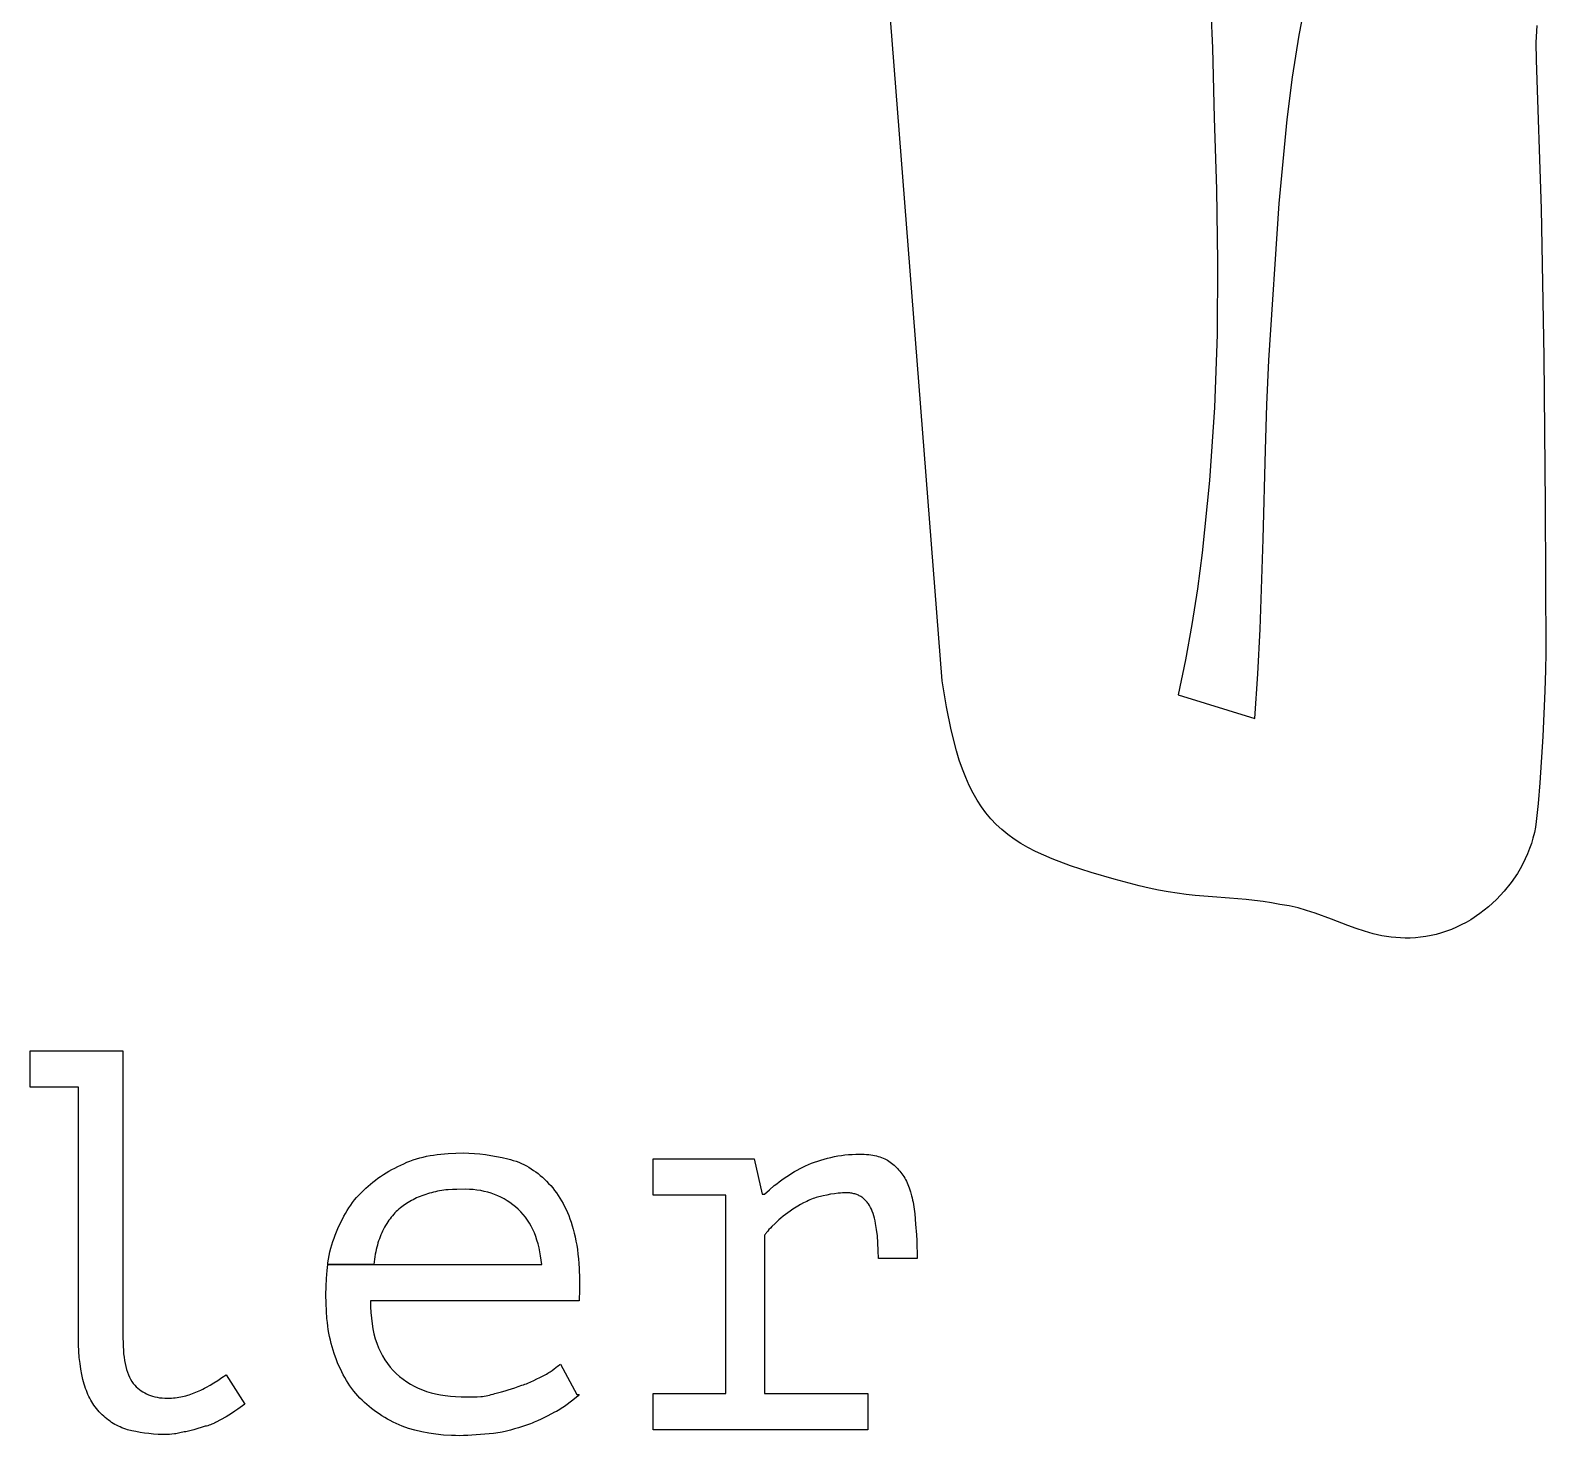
# Model space of a CAD drawing. Header units: millimetres. Extents: x 73 to 173, y -160 to -92.
# Drawn here: x 171.133 to 172.542, y -144.81 to -143.504 of the extents above; entities that cross this region are included whole.
import ezdxf

# ---------------------------------------------------------------- set-up
doc = ezdxf.new("R2010")
doc.units = ezdxf.units.MM
doc.layers.add('F.Silkscreen', color=41, linetype='CONTINUOUS', true_color=0xf2eda1)

msp = doc.modelspace()

# ---------------------------------------------------------------- linework, layer by layer
at = {"layer": 'F.Silkscreen', "linetype": 'CONTINUOUS'}
for p, q in [((171.980962, -144.108824), (171.921376, -143.347297)), ((172.312649, -143.508622), (172.320184, -143.469967)), ((172.230706, -143.486199), (172.232108, -143.520977)), ((172.533585, -143.499837), (172.53289, -143.515544)), ((172.306473, -143.547781), (172.312649, -143.508622)), ((172.53289, -143.515544), (172.5332, -143.531858)), ((172.232108, -143.520977), (172.233825, -143.585634)), ((172.5332, -143.531858), (172.537625, -143.670055)), ((172.301471, -143.587118), (172.306473, -143.547781)), ((172.233825, -143.585634), (172.236015, -143.652085)), ((172.294052, -143.665212), (172.301471, -143.587118)), ((172.236015, -143.652085), (172.236973, -143.719319)), ((172.284687, -143.810891), (172.294052, -143.665212)), ((172.537625, -143.670055), (172.540286, -143.807819)), ((172.236973, -143.719319), (172.236399, -143.787002)), ((172.236399, -143.787002), (172.233987, -143.854876)), ((172.282817, -143.85238), (172.284687, -143.810891)), ((172.540286, -143.807819), (172.541579, -143.945304)), ((172.233987, -143.854876), (172.229488, -143.922604)), ((172.28142, -143.893976), (172.282817, -143.85238)), ((172.279222, -143.977296), (172.28142, -143.893976)), ((172.229488, -143.922604), (172.222569, -143.989888)), ((172.541579, -143.945304), (172.541914, -144.082667)), ((172.276502, -144.060639), (172.279222, -143.977296)), ((172.222569, -143.989888), (172.218131, -144.023262)), ((172.218131, -144.023262), (172.212971, -144.056408)), ((172.212971, -144.056408), (172.207069, -144.089308)), ((172.274452, -144.10222), (172.276502, -144.060639)), ((172.541914, -144.082667), (172.541721, -144.099014)), ((172.207069, -144.089308), (172.200397, -144.121903)), ((171.984922, -144.132872), (171.980962, -144.108824)), ((172.271601, -144.143703), (172.274452, -144.10222)), ((172.541721, -144.099014), (172.541171, -144.118028)), ((172.200397, -144.121903), (172.271601, -144.143703)), ((172.541171, -144.118028), (172.539188, -144.160593)), ((171.989303, -144.154446), (171.984922, -144.132872)), ((171.994201, -144.173715), (171.989303, -144.154446)), ((172.539188, -144.160593), (172.536413, -144.203454)), ((171.996875, -144.182567), (171.994201, -144.173715)), ((171.999755, -144.190902), (171.996875, -144.182567)), ((172.002799, -144.198752), (171.999755, -144.190902)), ((172.00609, -144.206147), (172.002799, -144.198752)), ((172.009604, -144.213097), (172.00609, -144.206147)), ((172.536413, -144.203454), (172.534844, -144.22281)), ((172.013335, -144.219647), (172.009604, -144.213097)), ((172.017361, -144.22582), (172.013335, -144.219647)), ((172.534844, -144.22281), (172.5332, -144.239629)), ((172.021624, -144.23159), (172.017361, -144.22582)), ((172.0262, -144.237032), (172.021624, -144.23159)), ((172.03106, -144.242178), (172.0262, -144.237032)), ((172.036291, -144.246992), (172.03106, -144.242178)), ((172.041831, -144.251552), (172.036291, -144.246992)), ((172.047723, -144.255837), (172.041831, -144.251552)), ((172.531379, -144.249863), (172.53011, -144.254908)), ((172.532406, -144.244786), (172.531379, -144.249863)), ((172.5332, -144.239629), (172.532406, -144.244786)), ((172.053979, -144.259925), (172.047723, -144.255837)), ((172.060673, -144.263784), (172.053979, -144.259925)), ((172.067714, -144.267464), (172.060673, -144.263784)), ((172.526961, -144.26474), (172.525055, -144.269567)), ((172.528654, -144.259869), (172.526961, -144.26474)), ((172.53011, -144.254908), (172.528654, -144.259869)), ((172.083127, -144.274352), (172.067714, -144.267464)), ((172.100326, -144.280814), (172.083127, -144.274352)), ((172.119482, -144.286986), (172.100326, -144.280814)), ((172.520695, -144.278907), (172.518219, -144.283449)), ((172.522968, -144.274289), (172.520695, -144.278907)), ((172.525055, -144.269567), (172.522968, -144.274289)), ((172.140678, -144.293058), (172.119482, -144.286986)), ((172.164072, -144.299202), (172.140678, -144.293058)), ((172.515577, -144.287876), (172.509775, -144.296381)), ((172.518219, -144.283449), (172.515577, -144.287876)), ((172.173212, -144.301472), (172.164072, -144.299202)), ((172.182157, -144.303357), (172.173212, -144.301472)), ((172.190864, -144.304916), (172.182157, -144.303357)), ((172.199432, -144.306226), (172.190864, -144.304916)), ((172.207805, -144.307281), (172.199432, -144.306226)), ((172.216054, -144.308182), (172.207805, -144.307281)), ((172.232196, -144.309579), (172.216054, -144.308182)), ((172.503326, -144.304411), (172.496314, -144.311932)), ((172.509775, -144.296381), (172.503326, -144.304411)), ((172.248004, -144.310742), (172.232196, -144.309579)), ((172.263616, -144.312077), (172.248004, -144.310742)), ((172.271363, -144.312915), (172.263616, -144.312077)), ((172.279174, -144.31394), (172.271363, -144.312915)), ((172.286999, -144.315158), (172.279174, -144.31394)), ((172.294868, -144.316651), (172.286999, -144.315158)), ((172.303421, -144.318021), (172.294868, -144.316651)), ((172.311682, -144.319862), (172.303421, -144.318021)), ((172.319721, -144.322118), (172.311682, -144.319862)), ((172.327576, -144.324708), (172.319721, -144.322118)), ((172.48878, -144.318855), (172.480772, -144.32514)), ((172.496314, -144.311932), (172.48878, -144.318855)), ((172.342895, -144.330398), (172.327576, -144.324708)), ((172.358078, -144.336276), (172.342895, -144.330398)), ((172.365755, -144.339056), (172.358078, -144.336276)), ((172.463497, -144.335669), (172.458975, -144.337878)), ((172.467956, -144.333315), (172.463497, -144.335669)), ((172.472318, -144.330783), (172.467956, -144.333315)), ((172.480772, -144.32514), (172.472318, -144.330783)), ((172.373564, -144.34159), (172.365755, -144.339056)), ((172.381509, -144.343835), (172.373564, -144.34159)), ((172.38967, -144.345671), (172.381509, -144.343835)), ((172.398147, -144.347009), (172.38967, -144.345671)), ((172.406909, -144.347767), (172.398147, -144.347009)), ((172.411434, -144.347868), (172.406909, -144.347767)), ((172.416088, -144.347859), (172.411434, -144.347868)), ((172.420823, -144.347615), (172.416088, -144.347859)), ((172.425644, -144.347168), (172.420823, -144.347615)), ((172.430546, -144.346519), (172.425644, -144.347168)), ((172.435418, -144.345611), (172.430546, -144.346519)), ((172.440235, -144.344497), (172.435418, -144.345611)), ((172.445011, -144.343129), (172.440235, -144.344497)), ((172.449718, -144.34159), (172.445011, -144.343129)), ((172.454386, -144.339821), (172.449718, -144.34159)), ((172.458975, -144.337878), (172.454386, -144.339821)), ((171.133329, -144.486531), (171.133329, -144.452736)), ((171.133329, -144.452736), (171.135505, -144.452736)), ((171.135505, -144.452736), (171.219466, -144.452736)), ((171.219466, -144.452736), (171.219466, -144.719859)), ((171.178036, -144.486531), (171.133329, -144.486531)), ((171.178036, -144.719859), (171.178036, -144.486531)), ((171.511611, -144.549038), (171.514998, -144.548625)), ((171.514998, -144.548625), (171.518386, -144.548289)), ((171.518386, -144.548289), (171.521817, -144.548023)), ((171.521817, -144.548023), (171.528718, -144.547696)), ((171.528718, -144.547696), (171.535677, -144.547589)), ((171.535677, -144.547589), (171.540939, -144.547684)), ((171.540939, -144.547684), (171.546121, -144.54797)), ((171.546121, -144.54797), (171.551259, -144.54845)), ((171.551259, -144.54845), (171.556372, -144.549077)), ((171.893899, -144.549123), (171.897311, -144.548876)), ((171.897311, -144.548876), (171.900737, -144.548719)), ((171.900737, -144.548719), (171.904196, -144.548677)), ((171.904196, -144.548677), (171.906419, -144.548711)), ((171.906419, -144.548711), (171.908551, -144.548791)), ((171.908551, -144.548791), (171.910605, -144.548906)), ((171.910605, -144.548906), (171.912608, -144.549077)), ((171.466707, -144.564591), (171.469388, -144.563069)), ((171.469388, -144.563069), (171.472118, -144.561609)), ((171.472118, -144.561609), (171.474864, -144.560226)), ((171.474864, -144.560226), (171.477646, -144.558859)), ((171.477646, -144.558859), (171.480485, -144.557562)), ((171.480485, -144.557562), (171.483324, -144.556299)), ((171.483324, -144.556299), (171.486225, -144.555135)), ((171.486225, -144.555135), (171.489191, -144.554064)), ((171.489191, -144.554064), (171.492246, -144.553076)), ((171.492246, -144.553076), (171.495349, -144.552194)), ((171.495349, -144.552194), (171.4985, -144.551383)), ((171.4985, -144.551383), (171.501709, -144.550659)), ((171.501709, -144.550659), (171.504967, -144.550032)), ((171.504967, -144.550032), (171.508256, -144.549496)), ((171.508256, -144.549496), (171.511611, -144.549038)), ((171.556372, -144.549077), (171.561495, -144.549886)), ((171.561495, -144.549886), (171.56664, -144.5508)), ((171.56664, -144.5508), (171.571827, -144.55187)), ((171.571827, -144.55187), (171.577105, -144.553054)), ((171.577105, -144.553054), (171.579723, -144.553701)), ((171.579723, -144.553701), (171.582311, -144.554464)), ((171.582311, -144.554464), (171.584836, -144.55532)), ((171.584836, -144.55532), (171.58732, -144.556268)), ((171.58732, -144.556268), (171.58975, -144.557318)), ((171.58975, -144.557318), (171.592132, -144.558437)), ((171.592132, -144.558437), (171.594453, -144.559644)), ((171.594453, -144.559644), (171.596738, -144.56095)), ((171.596738, -144.56095), (171.598946, -144.562294)), ((171.598946, -144.562294), (171.601108, -144.563754)), ((171.712307, -144.586829), (171.712307, -144.553058)), ((171.712307, -144.553058), (171.806075, -144.553058)), ((171.806075, -144.553058), (171.813702, -144.585737)), ((171.846288, -144.563485), (171.848822, -144.562137)), ((171.848822, -144.562137), (171.851404, -144.560838)), ((171.851404, -144.560838), (171.854025, -144.559584)), ((171.854025, -144.559584), (171.856743, -144.558371)), ((171.856743, -144.558371), (171.8595, -144.557229)), ((171.8595, -144.557229), (171.862343, -144.556147)), ((171.862343, -144.556147), (171.865233, -144.555112)), ((171.865233, -144.555112), (171.868225, -144.554156)), ((171.868225, -144.554156), (171.871259, -144.553252)), ((171.871259, -144.553252), (171.87434, -144.55242)), ((171.87434, -144.55242), (171.877477, -144.551683)), ((171.877477, -144.551683), (171.880692, -144.550994)), ((171.880692, -144.550994), (171.883926, -144.550416)), ((171.883926, -144.550416), (171.887204, -144.549886)), ((171.887204, -144.549886), (171.89054, -144.549472)), ((171.89054, -144.549472), (171.893899, -144.549123)), ((171.912608, -144.549077), (171.914523, -144.549325)), ((171.914523, -144.549325), (171.916371, -144.549593)), ((171.916371, -144.549593), (171.918176, -144.549923)), ((171.918176, -144.549923), (171.919875, -144.55031)), ((171.919875, -144.55031), (171.921529, -144.550745)), ((171.921529, -144.550745), (171.923136, -144.551236)), ((171.923136, -144.551236), (171.924649, -144.551781)), ((171.924649, -144.551781), (171.926126, -144.552348)), ((171.926126, -144.552348), (171.927538, -144.553008)), ((171.927538, -144.553008), (171.928894, -144.553701)), ((171.928894, -144.553701), (171.930207, -144.554421)), ((171.930207, -144.554421), (171.93146, -144.555213)), ((171.93146, -144.555213), (171.932672, -144.556067)), ((171.932672, -144.556067), (171.933871, -144.556953)), ((171.933871, -144.556953), (171.935026, -144.557891)), ((171.935026, -144.557891), (171.936163, -144.558884)), ((171.936163, -144.558884), (171.93729, -144.559916)), ((171.93729, -144.559916), (171.938362, -144.560987)), ((171.938362, -144.560987), (171.939422, -144.562124)), ((171.939422, -144.562124), (171.940469, -144.563274)), ((171.447224, -144.578483), (171.44945, -144.576565)), ((171.44945, -144.576565), (171.45174, -144.574705)), ((171.45174, -144.574705), (171.4541, -144.572891)), ((171.4541, -144.572891), (171.456517, -144.571127)), ((171.456517, -144.571127), (171.458982, -144.569431)), ((171.458982, -144.569431), (171.461511, -144.567756)), ((171.461511, -144.567756), (171.464105, -144.566139)), ((171.464105, -144.566139), (171.466707, -144.564591)), ((171.601108, -144.563754), (171.603246, -144.565261)), ((171.603246, -144.565261), (171.605303, -144.566836)), ((171.605303, -144.566836), (171.607322, -144.568469)), ((171.607322, -144.568469), (171.609291, -144.570174)), ((171.609291, -144.570174), (171.611198, -144.571943)), ((171.611198, -144.571943), (171.613073, -144.573747)), ((171.613073, -144.573747), (171.615089, -144.575824)), ((171.615089, -144.575824), (171.617022, -144.57796)), ((171.824914, -144.577966), (171.827189, -144.576157)), ((171.827189, -144.576157), (171.829494, -144.574411)), ((171.829494, -144.574411), (171.83182, -144.572675)), ((171.83182, -144.572675), (171.834124, -144.571019)), ((171.834124, -144.571019), (171.836514, -144.569431)), ((171.836514, -144.569431), (171.838899, -144.567858)), ((171.838899, -144.567858), (171.841326, -144.56634)), ((171.841326, -144.56634), (171.843779, -144.564886)), ((171.843779, -144.564886), (171.846288, -144.563485)), ((171.940469, -144.563274), (171.941485, -144.564455)), ((171.941485, -144.564455), (171.942437, -144.565698)), ((171.942437, -144.565698), (171.943405, -144.56694)), ((171.943405, -144.56694), (171.944345, -144.568253)), ((171.944345, -144.568253), (171.945247, -144.569582)), ((171.945247, -144.569582), (171.946127, -144.570942)), ((171.946127, -144.570942), (171.94699, -144.572328)), ((171.94699, -144.572328), (171.947797, -144.573747)), ((171.947797, -144.573747), (171.949024, -144.576763)), ((171.949024, -144.576763), (171.95022, -144.580053)), ((171.432918, -144.593619), (171.434745, -144.591237)), ((171.434745, -144.591237), (171.436676, -144.588936)), ((171.436676, -144.588936), (171.438685, -144.586715)), ((171.438685, -144.586715), (171.440781, -144.584568)), ((171.440781, -144.584568), (171.442978, -144.582479)), ((171.442978, -144.582479), (171.445062, -144.580453)), ((171.445062, -144.580453), (171.447224, -144.578483)), ((171.489105, -144.591029), (171.487528, -144.591893)), ((171.490705, -144.590207), (171.489105, -144.591029)), ((171.492328, -144.589427), (171.490705, -144.590207)), ((171.493985, -144.588681), (171.492328, -144.589427)), ((171.495651, -144.587975), (171.493985, -144.588681)), ((171.497361, -144.587304), (171.495651, -144.587975)), ((171.499078, -144.586671), (171.497361, -144.587304)), ((171.500831, -144.586104), (171.499078, -144.586671)), ((171.502607, -144.585585), (171.500831, -144.586104)), ((171.504409, -144.585099), (171.502607, -144.585585)), ((171.506218, -144.584638), (171.504409, -144.585099)), ((171.508077, -144.584089), (171.506218, -144.584638)), ((171.509965, -144.583577), (171.508077, -144.584089)), ((171.511849, -144.58314), (171.509965, -144.583577)), ((171.513772, -144.582764), (171.511849, -144.58314)), ((171.515701, -144.582451), (171.513772, -144.582764)), ((171.517666, -144.582191), (171.515701, -144.582451)), ((171.519637, -144.581965), (171.517666, -144.582191)), ((171.521628, -144.581799), (171.519637, -144.581965)), ((171.525649, -144.581565), (171.521628, -144.581799)), ((171.529676, -144.581434), (171.525649, -144.581565)), ((171.537831, -144.581377), (171.529676, -144.581434)), ((171.54148, -144.581468), (171.537831, -144.581377)), ((171.545048, -144.58169), (171.54148, -144.581468)), ((171.548534, -144.582059), (171.545048, -144.58169)), ((171.551954, -144.582598), (171.548534, -144.582059)), ((171.555277, -144.583263), (171.551954, -144.582598)), ((171.558559, -144.58409), (171.555277, -144.583263)), ((171.561723, -144.585041), (171.558559, -144.58409)), ((171.564831, -144.586148), (171.561723, -144.585041)), ((171.567863, -144.587398), (171.564831, -144.586148)), ((171.570811, -144.588786), (171.567863, -144.587398)), ((171.573685, -144.590316), (171.570811, -144.588786)), ((171.576475, -144.591954), (171.573685, -144.590316)), ((171.617022, -144.57796), (171.618877, -144.580134)), ((171.618877, -144.580134), (171.620664, -144.582369)), ((171.620664, -144.582369), (171.622368, -144.58469)), ((171.622368, -144.58469), (171.624013, -144.587043)), ((171.624013, -144.587043), (171.625605, -144.589496)), ((171.625605, -144.589496), (171.627112, -144.592021)), ((171.7799, -144.586829), (171.712307, -144.586829)), ((171.7799, -144.771105), (171.7799, -144.586829)), ((171.813702, -144.585737), (171.815878, -144.585737)), ((171.815878, -144.585737), (171.820393, -144.581763)), ((171.820393, -144.581763), (171.824914, -144.577966)), ((171.857984, -144.591181), (171.856529, -144.591854)), ((171.859491, -144.590546), (171.857984, -144.591181)), ((171.860962, -144.58998), (171.859491, -144.590546)), ((171.862401, -144.589457), (171.860962, -144.58998)), ((171.863878, -144.589014), (171.862401, -144.589457)), ((171.870446, -144.587421), (171.863878, -144.589014)), ((171.873785, -144.586668), (171.870446, -144.587421)), ((171.877213, -144.586012), (171.873785, -144.586668)), ((171.880739, -144.585469), (171.877213, -144.586012)), ((171.884389, -144.585037), (171.880739, -144.585469)), ((171.886304, -144.584853), (171.884389, -144.585037)), ((171.888206, -144.584753), (171.886304, -144.584853)), ((171.890182, -144.58469), (171.888206, -144.584753)), ((171.892212, -144.584638), (171.890182, -144.58469)), ((171.893223, -144.584673), (171.892212, -144.584638)), ((171.894207, -144.584714), (171.893223, -144.584673)), ((171.895191, -144.584784), (171.894207, -144.584714)), ((171.896144, -144.584902), (171.895191, -144.584784)), ((171.897087, -144.585041), (171.896144, -144.584902)), ((171.897994, -144.58524), (171.897087, -144.585041)), ((171.898894, -144.585438), (171.897994, -144.58524)), ((171.899766, -144.58566), (171.898894, -144.585438)), ((171.900638, -144.585929), (171.899766, -144.58566)), ((171.901485, -144.58622), (171.900638, -144.585929)), ((171.90229, -144.586551), (171.901485, -144.58622)), ((171.903097, -144.586903), (171.90229, -144.586551)), ((171.903879, -144.587289), (171.903097, -144.586903)), ((171.904644, -144.587692), (171.903879, -144.587289)), ((171.905385, -144.588131), (171.904644, -144.587692)), ((171.90611, -144.588606), (171.905385, -144.588131)), ((171.906806, -144.589094), (171.90611, -144.588606)), ((171.907503, -144.589638), (171.906806, -144.589094)), ((171.90817, -144.590188), (171.907503, -144.589638)), ((171.908817, -144.590769), (171.90817, -144.590188)), ((171.909449, -144.591385), (171.908817, -144.590769)), ((171.95022, -144.580053), (171.951391, -144.583602)), ((171.951391, -144.583602), (171.95245, -144.587373)), ((171.95245, -144.587373), (171.952941, -144.589353)), ((171.952941, -144.589353), (171.953428, -144.591376)), ((171.424813, -144.606484), (171.426305, -144.603789)), ((171.426305, -144.603789), (171.427867, -144.601138)), ((171.427867, -144.601138), (171.429471, -144.598578)), ((171.429471, -144.598578), (171.431145, -144.596064)), ((171.431145, -144.596064), (171.432918, -144.593619)), ((171.471102, -144.60461), (171.469963, -144.605919)), ((171.472265, -144.603358), (171.471102, -144.60461)), ((171.473475, -144.602151), (171.472265, -144.603358)), ((171.474709, -144.600975), (171.473475, -144.602151)), ((171.475964, -144.599847), (171.474709, -144.600975)), ((171.477299, -144.598744), (171.475964, -144.599847)), ((171.47864, -144.597687), (171.477299, -144.598744)), ((171.480061, -144.596647), (171.47864, -144.597687)), ((171.48298, -144.594655), (171.480061, -144.596647)), ((171.484452, -144.593709), (171.48298, -144.594655)), ((171.485998, -144.592776), (171.484452, -144.593709)), ((171.487528, -144.591893), (171.485998, -144.592776)), ((171.579212, -144.59376), (171.576475, -144.591954)), ((171.581855, -144.595679), (171.579212, -144.59376)), ((171.584408, -144.597742), (171.581855, -144.595679)), ((171.586897, -144.599914), (171.584408, -144.597742)), ((171.58929, -144.602231), (171.586897, -144.599914)), ((171.591499, -144.604671), (171.58929, -144.602231)), ((171.593594, -144.607228), (171.591499, -144.604671)), ((171.627112, -144.592021), (171.628569, -144.594614)), ((171.628569, -144.594614), (171.629951, -144.59728)), ((171.629951, -144.59728), (171.631284, -144.600035)), ((171.631284, -144.600035), (171.632558, -144.602877)), ((171.632558, -144.602877), (171.63377, -144.605819)), ((171.835145, -144.604824), (171.833071, -144.606468)), ((171.837344, -144.603172), (171.835145, -144.604824)), ((171.839657, -144.601562), (171.837344, -144.603172)), ((171.842049, -144.599914), (171.839657, -144.601562)), ((171.846689, -144.597135), (171.842049, -144.599914)), ((171.849324, -144.595603), (171.846689, -144.597135)), ((171.85213, -144.594075), (171.849324, -144.595603)), ((171.855038, -144.592584), (171.85213, -144.594075)), ((171.856529, -144.591854), (171.855038, -144.592584)), ((171.910062, -144.592021), (171.909449, -144.591385)), ((171.910662, -144.592709), (171.910062, -144.592021)), ((171.911216, -144.593396), (171.910662, -144.592709)), ((171.911784, -144.594105), (171.911216, -144.593396)), ((171.9123, -144.594866), (171.911784, -144.594105)), ((171.913316, -144.596441), (171.9123, -144.594866)), ((171.914246, -144.598138), (171.913316, -144.596441)), ((171.9151, -144.599914), (171.914246, -144.598138)), ((171.915901, -144.601815), (171.9151, -144.599914)), ((171.916652, -144.603859), (171.915901, -144.601815)), ((171.917338, -144.606018), (171.916652, -144.603859)), ((171.953428, -144.591376), (171.953858, -144.593427)), ((171.953858, -144.593427), (171.954252, -144.595524)), ((171.954252, -144.595524), (171.954617, -144.597662)), ((171.954617, -144.597662), (171.954962, -144.599836)), ((171.954962, -144.599836), (171.955219, -144.602051)), ((171.955219, -144.602051), (171.955451, -144.604281)), ((171.955451, -144.604281), (171.956254, -144.613663)), ((171.416829, -144.623899), (171.419327, -144.617882)), ((171.419327, -144.617882), (171.421959, -144.612057)), ((171.421959, -144.612057), (171.423366, -144.609255)), ((171.423366, -144.609255), (171.424813, -144.606484)), ((171.461511, -144.61846), (171.460719, -144.620132)), ((171.462525, -144.616646), (171.461511, -144.61846)), ((171.463562, -144.61492), (171.462525, -144.616646)), ((171.464601, -144.613261), (171.463562, -144.61492)), ((171.465646, -144.611688), (171.464601, -144.613261)), ((171.466693, -144.610145), (171.465646, -144.611688)), ((171.467768, -144.608678), (171.466693, -144.610145)), ((171.468866, -144.607265), (171.467768, -144.608678)), ((171.469963, -144.605919), (171.468866, -144.607265)), ((171.595525, -144.609908), (171.593594, -144.607228)), ((171.597322, -144.612742), (171.595525, -144.609908)), ((171.598982, -144.615655), (171.597322, -144.612742)), ((171.60051, -144.618704), (171.598982, -144.615655)), ((171.601905, -144.621875), (171.60051, -144.618704)), ((171.63377, -144.605819), (171.634906, -144.608843)), ((171.634906, -144.608843), (171.63601, -144.611962)), ((171.63601, -144.611962), (171.637073, -144.615178)), ((171.637073, -144.615178), (171.638046, -144.61854)), ((171.638046, -144.61854), (171.638953, -144.622041)), ((171.819958, -144.618856), (171.818785, -144.620168)), ((171.821247, -144.617505), (171.819958, -144.618856)), ((171.822626, -144.616086), (171.821247, -144.617505)), ((171.825698, -144.613011), (171.822626, -144.616086)), ((171.82741, -144.61137), (171.825698, -144.613011)), ((171.829165, -144.609739), (171.82741, -144.61137)), ((171.831059, -144.608094), (171.829165, -144.609739)), ((171.833071, -144.606468), (171.831059, -144.608094)), ((171.917971, -144.60831), (171.917338, -144.606018)), ((171.918551, -144.61071), (171.917971, -144.60831)), ((171.919095, -144.613261), (171.918551, -144.61071)), ((171.920018, -144.618716), (171.919095, -144.613261)), ((171.920706, -144.624706), (171.920018, -144.618716)), ((171.956254, -144.613663), (171.956927, -144.623768)), ((171.412703, -144.636118), (171.413592, -144.63294)), ((171.413592, -144.63294), (171.41455, -144.629814)), ((171.41455, -144.629814), (171.415641, -144.626822)), ((171.415641, -144.626822), (171.416829, -144.623899)), ((171.455922, -144.633177), (171.455379, -144.635243)), ((171.45651, -144.631151), (171.455922, -144.633177)), ((171.457125, -144.62921), (171.45651, -144.631151)), ((171.45779, -144.627279), (171.457125, -144.62921)), ((171.45847, -144.625412), (171.45779, -144.627279)), ((171.459195, -144.623597), (171.45847, -144.625412)), ((171.459931, -144.621819), (171.459195, -144.623597)), ((171.460719, -144.620132), (171.459931, -144.621819)), ((171.603157, -144.625123), (171.601905, -144.621875)), ((171.6043, -144.62853), (171.603157, -144.625123)), ((171.60532, -144.632042), (171.6043, -144.62853)), ((171.606223, -144.635658), (171.60532, -144.632042)), ((171.638953, -144.622041), (171.639788, -144.625668)), ((171.639788, -144.625668), (171.640533, -144.629457)), ((171.640533, -144.629457), (171.641214, -144.633398)), ((171.641214, -144.633398), (171.641826, -144.637446)), ((171.816333, -144.623282), (171.815878, -144.623899)), ((171.815878, -144.623899), (171.815878, -144.771105)), ((171.816766, -144.622677), (171.816333, -144.623282)), ((171.817244, -144.622061), (171.816766, -144.622677)), ((171.817754, -144.621445), (171.817244, -144.622061)), ((171.818785, -144.620168), (171.817754, -144.621445)), ((171.921236, -144.631192), (171.920706, -144.624706)), ((171.921554, -144.638187), (171.921236, -144.631192)), ((171.956927, -144.623768), (171.957224, -144.629062)), ((171.957224, -144.629062), (171.957443, -144.634487)), ((171.409996, -144.649658), (171.410541, -144.646172)), ((171.410541, -144.646172), (171.411173, -144.642758)), ((171.411173, -144.642758), (171.41189, -144.639394)), ((171.41189, -144.639394), (171.412703, -144.636118)), ((171.453301, -144.646368), (171.453038, -144.648739)), ((171.45363, -144.644043), (171.453301, -144.646368)), ((171.454006, -144.641758), (171.45363, -144.644043)), ((171.454418, -144.639551), (171.454006, -144.641758)), ((171.454886, -144.63737), (171.454418, -144.639551)), ((171.455379, -144.635243), (171.454886, -144.63737)), ((171.607015, -144.639358), (171.606223, -144.635658)), ((171.607688, -144.643191), (171.607015, -144.639358)), ((171.608261, -144.647136), (171.607688, -144.643191)), ((171.608726, -144.651165), (171.608261, -144.647136)), ((171.641826, -144.637446), (171.642342, -144.641657)), ((171.642342, -144.641657), (171.642791, -144.645985)), ((171.642791, -144.645985), (171.643168, -144.650448)), ((171.921653, -144.64572), (171.921554, -144.638187)), ((171.957629, -144.64572), (171.921653, -144.64572)), ((171.957443, -144.634487), (171.957577, -144.640034)), ((171.957577, -144.640034), (171.957629, -144.64572)), ((171.408532, -144.664238), (171.409126, -144.656857)), ((171.409126, -144.656857), (171.409804, -144.651165)), ((171.409804, -144.651165), (171.409996, -144.649658)), ((171.409804, -144.651165), (171.452792, -144.651165)), ((171.452792, -144.651165), (171.409804, -144.651165)), ((171.453038, -144.648739), (171.452792, -144.651165)), ((171.452792, -144.651165), (171.608726, -144.651165)), ((171.643168, -144.650448), (171.643454, -144.655024)), ((171.643454, -144.655024), (171.643833, -144.664559)), ((171.408107, -144.679517), (171.408196, -144.671819)), ((171.408196, -144.671819), (171.408532, -144.664238)), ((171.643855, -144.67454), (171.643608, -144.684968)), ((171.643833, -144.664559), (171.643855, -144.67454)), ((171.408196, -144.68713), (171.408107, -144.679517)), ((171.40851, -144.69448), (171.408196, -144.68713)), ((171.643608, -144.684968), (171.44952, -144.684968)), ((171.44952, -144.684968), (171.449616, -144.690582)), ((171.409067, -144.701565), (171.40851, -144.69448)), ((171.409428, -144.70501), (171.409067, -144.701565)), ((171.449616, -144.690582), (171.449873, -144.696017)), ((171.449873, -144.696017), (171.450337, -144.701232)), ((171.450337, -144.701232), (171.450974, -144.706266)), ((171.40987, -144.708421), (171.409428, -144.70501)), ((171.410345, -144.711765), (171.40987, -144.708421)), ((171.410913, -144.715045), (171.410345, -144.711765)), ((171.411534, -144.718312), (171.410913, -144.715045)), ((171.450974, -144.706266), (171.451806, -144.711094)), ((171.451806, -144.711094), (171.452792, -144.715763)), ((171.452792, -144.715763), (171.453998, -144.720229)), ((171.178139, -144.725931), (171.178036, -144.719859)), ((171.178438, -144.73186), (171.178139, -144.725931)), ((171.178893, -144.737627), (171.178438, -144.73186)), ((171.219466, -144.719859), (171.219514, -144.723662)), ((171.219514, -144.723662), (171.21963, -144.727322)), ((171.21963, -144.727322), (171.219827, -144.730822)), ((171.219827, -144.730822), (171.220092, -144.734191)), ((171.412231, -144.721526), (171.411534, -144.718312)), ((171.412982, -144.724709), (171.412231, -144.721526)), ((171.413822, -144.727831), (171.412982, -144.724709)), ((171.414744, -144.730963), (171.413822, -144.727831)), ((171.415741, -144.734035), (171.414744, -144.730963)), ((171.453998, -144.720229), (171.455379, -144.724482)), ((171.455379, -144.724482), (171.456964, -144.728601)), ((171.456964, -144.728601), (171.458724, -144.732521)), ((171.179536, -144.743171), (171.178893, -144.737627)), ((171.180338, -144.748444), (171.179536, -144.743171)), ((171.220092, -144.734191), (171.220464, -144.737391)), ((171.220464, -144.737391), (171.220916, -144.740469)), ((171.220916, -144.740469), (171.221441, -144.743373)), ((171.221441, -144.743373), (171.222056, -144.746175)), ((171.222056, -144.746175), (171.222758, -144.748797)), ((171.417866, -144.739743), (171.415741, -144.734035)), ((171.419011, -144.742569), (171.417866, -144.739743)), ((171.420248, -144.74541), (171.419011, -144.742569)), ((171.421522, -144.748214), (171.420248, -144.74541)), ((171.458724, -144.732521), (171.460715, -144.736277)), ((171.460715, -144.736277), (171.462866, -144.739839)), ((171.462866, -144.739839), (171.46523, -144.743288)), ((171.46523, -144.743288), (171.467799, -144.746525)), ((171.620321, -144.748331), (171.623497, -144.745834)), ((171.623497, -144.745834), (171.624881, -144.744754)), ((171.624881, -144.744754), (171.625527, -144.744278)), ((171.625527, -144.744278), (171.626152, -144.743847)), ((171.626152, -144.743847), (171.641424, -144.77219)), ((171.181255, -144.75344), (171.180338, -144.748444)), ((171.182305, -144.758087), (171.181255, -144.75344)), ((171.18349, -144.762379), (171.182305, -144.758087)), ((171.222758, -144.748797), (171.223569, -144.751301)), ((171.223569, -144.751301), (171.224468, -144.753658)), ((171.224468, -144.753658), (171.225459, -144.755899)), ((171.225459, -144.755899), (171.22654, -144.757976)), ((171.22654, -144.757976), (171.227702, -144.759961)), ((171.227702, -144.759961), (171.228999, -144.761782)), ((171.303952, -144.761325), (171.307616, -144.758972)), ((171.307616, -144.758972), (171.311413, -144.756423)), ((171.311413, -144.756423), (171.315419, -144.753658)), ((171.315419, -144.753658), (171.332871, -144.780906)), ((171.422845, -144.750973), (171.421522, -144.748214)), ((171.42422, -144.753702), (171.422845, -144.750973)), ((171.425672, -144.756397), (171.42422, -144.753702)), ((171.427196, -144.759023), (171.425672, -144.756397)), ((171.428769, -144.761575), (171.427196, -144.759023)), ((171.467799, -144.746525), (171.470548, -144.749633)), ((171.470548, -144.749633), (171.473527, -144.752571)), ((171.473527, -144.752571), (171.476634, -144.755334)), ((171.476634, -144.755334), (171.479853, -144.757882)), ((171.479853, -144.757882), (171.483186, -144.760235)), ((171.483186, -144.760235), (171.486655, -144.762418)), ((171.595898, -144.76147), (171.598716, -144.760269)), ((171.598716, -144.760269), (171.601499, -144.758972)), ((171.601499, -144.758972), (171.604238, -144.757632)), ((171.604238, -144.757632), (171.606898, -144.756266)), ((171.606898, -144.756266), (171.611999, -144.753658)), ((171.611999, -144.753658), (171.613184, -144.753037)), ((171.613184, -144.753037), (171.614342, -144.752382)), ((171.614342, -144.752382), (171.61544, -144.751735)), ((171.61544, -144.751735), (171.616525, -144.751049)), ((171.616525, -144.751049), (171.617519, -144.750358)), ((171.617519, -144.750358), (171.618472, -144.749689)), ((171.618472, -144.749689), (171.620321, -144.748331)), ((171.184114, -144.764408), (171.18349, -144.762379)), ((171.184771, -144.76637), (171.184114, -144.764408)), ((171.185466, -144.768285), (171.184771, -144.76637)), ((171.186178, -144.770163), (171.185466, -144.768285)), ((171.18693, -144.771997), (171.186178, -144.770163)), ((171.187752, -144.773792), (171.18693, -144.771997)), ((171.18859, -144.775529), (171.187752, -144.773792)), ((171.228999, -144.761782), (171.230359, -144.763471)), ((171.230359, -144.763471), (171.231815, -144.764875)), ((171.231815, -144.764875), (171.23329, -144.766172)), ((171.23329, -144.766172), (171.23481, -144.767418)), ((171.23481, -144.767418), (171.236365, -144.768563)), ((171.236365, -144.768563), (171.237981, -144.769646)), ((171.237981, -144.769646), (171.239644, -144.770629)), ((171.239644, -144.770629), (171.241379, -144.771514)), ((171.241379, -144.771514), (171.243189, -144.772335)), ((171.243189, -144.772335), (171.24507, -144.773047)), ((171.24507, -144.773047), (171.247023, -144.773682)), ((171.247023, -144.773682), (171.249081, -144.774215)), ((171.249081, -144.774215), (171.251226, -144.774675)), ((171.27147, -144.774603), (171.273166, -144.774309)), ((171.273166, -144.774309), (171.274811, -144.773965)), ((171.274811, -144.773965), (171.276425, -144.773592)), ((171.276425, -144.773592), (171.278015, -144.773181)), ((171.278015, -144.773181), (171.279608, -144.772718)), ((171.279608, -144.772718), (171.281146, -144.772248)), ((171.281146, -144.772248), (171.282655, -144.771737)), ((171.282655, -144.771737), (171.284176, -144.771198)), ((171.284176, -144.771198), (171.287062, -144.770011)), ((171.287062, -144.770011), (171.288704, -144.769372)), ((171.288704, -144.769372), (171.290329, -144.768685)), ((171.290329, -144.768685), (171.291991, -144.767941)), ((171.291991, -144.767941), (171.293652, -144.767149)), ((171.293652, -144.767149), (171.295306, -144.766294)), ((171.295306, -144.766294), (171.296998, -144.765406)), ((171.296998, -144.765406), (171.300432, -144.763471)), ((171.300432, -144.763471), (171.303952, -144.761325)), ((171.430427, -144.76411), (171.428769, -144.761575)), ((171.432141, -144.766561), (171.430427, -144.76411)), ((171.433918, -144.768906), (171.432141, -144.766561)), ((171.435766, -144.771183), (171.433918, -144.768906)), ((171.437715, -144.773374), (171.435766, -144.771183)), ((171.439712, -144.775462), (171.437715, -144.773374)), ((171.486655, -144.762418), (171.490218, -144.764389)), ((171.490218, -144.764389), (171.493925, -144.766172)), ((171.493925, -144.766172), (171.49776, -144.767775)), ((171.49776, -144.767775), (171.50173, -144.769194)), ((171.50173, -144.769194), (171.505853, -144.770436)), ((171.505853, -144.770436), (171.510086, -144.771488)), ((171.510086, -144.771488), (171.51449, -144.772392)), ((171.51449, -144.772392), (171.519059, -144.773115)), ((171.519059, -144.773115), (171.523766, -144.773671)), ((171.523766, -144.773671), (171.528662, -144.774064)), ((171.528662, -144.774064), (171.533704, -144.774309)), ((171.533704, -144.774309), (171.538938, -144.774386)), ((171.538938, -144.774386), (171.542209, -144.774365)), ((171.542209, -144.774365), (171.545474, -144.774309)), ((171.545474, -144.774309), (171.548749, -144.774203)), ((171.548749, -144.774203), (171.55201, -144.773965)), ((171.55201, -144.773965), (171.55365, -144.773792)), ((171.55365, -144.773792), (171.555286, -144.773577)), ((171.555286, -144.773577), (171.55691, -144.773312)), ((171.55691, -144.773312), (171.558569, -144.772986)), ((171.558569, -144.772986), (171.560188, -144.772634)), ((171.560188, -144.772634), (171.561826, -144.772181)), ((171.561826, -144.772181), (171.563464, -144.771684)), ((171.563464, -144.771684), (171.56509, -144.771105)), ((171.56509, -144.771105), (171.571466, -144.769471)), ((171.571466, -144.769471), (171.57458, -144.768593)), ((171.57458, -144.768593), (171.577639, -144.767699)), ((171.577639, -144.767699), (171.580725, -144.766757)), ((171.580725, -144.766757), (171.583789, -144.765742)), ((171.583789, -144.765742), (171.586941, -144.76465)), ((171.586941, -144.76465), (171.590186, -144.763471)), ((171.590186, -144.763471), (171.591614, -144.763019)), ((171.591614, -144.763019), (171.593037, -144.762549)), ((171.593037, -144.762549), (171.594468, -144.762042)), ((171.594468, -144.762042), (171.595898, -144.76147)), ((171.642525, -144.773291), (171.637589, -144.777342)), ((171.641424, -144.77219), (171.643608, -144.77219)), ((171.643608, -144.77219), (171.642525, -144.773291)), ((171.712307, -144.804895), (171.712307, -144.771105)), ((171.712307, -144.771105), (171.7799, -144.771105)), ((171.815878, -144.771105), (171.911839, -144.771105)), ((171.911839, -144.771105), (171.911839, -144.804895)), ((171.189479, -144.77724), (171.18859, -144.775529)), ((171.190449, -144.778908), (171.189479, -144.77724)), ((171.191421, -144.780541), (171.190449, -144.778908)), ((171.192505, -144.782132), (171.191421, -144.780541)), ((171.193605, -144.783683), (171.192505, -144.782132)), ((171.194784, -144.785211), (171.193605, -144.783683)), ((171.196042, -144.786732), (171.194784, -144.785211)), ((171.197351, -144.78819), (171.196042, -144.786732)), ((171.198756, -144.789631), (171.197351, -144.78819)), ((171.251226, -144.774675), (171.25347, -144.775023)), ((171.25347, -144.775023), (171.255825, -144.775264)), ((171.255825, -144.775264), (171.2583, -144.775427)), ((171.2583, -144.775427), (171.260897, -144.775462)), ((171.260897, -144.775462), (171.262721, -144.775441)), ((171.262721, -144.775441), (171.264516, -144.775373)), ((171.264516, -144.775373), (171.2663, -144.775245)), ((171.2663, -144.775245), (171.268047, -144.775073)), ((171.268047, -144.775073), (171.269785, -144.774859)), ((171.269785, -144.774859), (171.27147, -144.774603)), ((171.323341, -144.787672), (171.320458, -144.789649)), ((171.326168, -144.785674), (171.323341, -144.787672)), ((171.332871, -144.780906), (171.326168, -144.785674)), ((171.441787, -144.777483), (171.439712, -144.775462)), ((171.443914, -144.779458), (171.441787, -144.777483)), ((171.446074, -144.781363), (171.443914, -144.779458)), ((171.448316, -144.783225), (171.446074, -144.781363)), ((171.450569, -144.785054), (171.448316, -144.783225)), ((171.452896, -144.786808), (171.450569, -144.785054)), ((171.455275, -144.788518), (171.452896, -144.786808)), ((171.62233, -144.787721), (171.620702, -144.788543)), ((171.623902, -144.786859), (171.62233, -144.787721)), ((171.625398, -144.785981), (171.623902, -144.786859)), ((171.626882, -144.785089), (171.625398, -144.785981)), ((171.628319, -144.784174), (171.626882, -144.785089)), ((171.629748, -144.783239), (171.628319, -144.784174)), ((171.631081, -144.782292), (171.629748, -144.783239)), ((171.632428, -144.781318), (171.631081, -144.782292)), ((171.635033, -144.77935), (171.632428, -144.781318)), ((171.637589, -144.777342), (171.635033, -144.77935)), ((171.200171, -144.791025), (171.198756, -144.789631)), ((171.201615, -144.792364), (171.200171, -144.791025)), ((171.203049, -144.79359), (171.201615, -144.792364)), ((171.204525, -144.794802), (171.203049, -144.79359)), ((171.205986, -144.795901), (171.204525, -144.794802)), ((171.207464, -144.796959), (171.205986, -144.795901)), ((171.208952, -144.797971), (171.207464, -144.796959)), ((171.210473, -144.798912), (171.208952, -144.797971)), ((171.212033, -144.799804), (171.210473, -144.798912)), ((171.213592, -144.80065), (171.212033, -144.799804)), ((171.215196, -144.801445), (171.213592, -144.80065)), ((171.21683, -144.802208), (171.215196, -144.801445)), ((171.218505, -144.802934), (171.21683, -144.802208)), ((171.295784, -144.80163), (171.285428, -144.80477)), ((171.297006, -144.801383), (171.295784, -144.80163)), ((171.298241, -144.801082), (171.297006, -144.801383)), ((171.299482, -144.800708), (171.298241, -144.801082)), ((171.300694, -144.800272), (171.299482, -144.800708)), ((171.301939, -144.799781), (171.300694, -144.800272)), ((171.303133, -144.799243), (171.301939, -144.799781)), ((171.304387, -144.79869), (171.303133, -144.799243)), ((171.305615, -144.798099), (171.304387, -144.79869)), ((171.315419, -144.792913), (171.305615, -144.798099)), ((171.317735, -144.791433), (171.315419, -144.792913)), ((171.320458, -144.789649), (171.317735, -144.791433)), ((171.457719, -144.79018), (171.455275, -144.788518)), ((171.46016, -144.791806), (171.457719, -144.79018)), ((171.462714, -144.793359), (171.46016, -144.791806)), ((171.465296, -144.794859), (171.462714, -144.793359)), ((171.467929, -144.79632), (171.465296, -144.794859)), ((171.470614, -144.797718), (171.467929, -144.79632)), ((171.473336, -144.799056), (171.470614, -144.797718)), ((171.476146, -144.800385), (171.473336, -144.799056)), ((171.47895, -144.80163), (171.476146, -144.800385)), ((171.484792, -144.803575), (171.47895, -144.80163)), ((171.594541, -144.800539), (171.587167, -144.802969)), ((171.596336, -144.799905), (171.594541, -144.800539)), ((171.598117, -144.799265), (171.596336, -144.799905)), ((171.599841, -144.798596), (171.598117, -144.799265)), ((171.601551, -144.797908), (171.599841, -144.798596)), ((171.604843, -144.796454), (171.601551, -144.797908)), ((171.608041, -144.794942), (171.604843, -144.796454)), ((171.611188, -144.793402), (171.608041, -144.794942)), ((171.614327, -144.791806), (171.611188, -144.793402)), ((171.620702, -144.788543), (171.614327, -144.791806)), ((171.220254, -144.803631), (171.218505, -144.802934)), ((171.222013, -144.804287), (171.220254, -144.803631)), ((171.223822, -144.804895), (171.222013, -144.804287)), ((171.227566, -144.805726), (171.223822, -144.804895)), ((171.231395, -144.806491), (171.227566, -144.805726)), ((171.235329, -144.807243), (171.231395, -144.806491)), ((171.239369, -144.807908), (171.235329, -144.807243)), ((171.243504, -144.808457), (171.239369, -144.807908)), ((171.247746, -144.80889), (171.243504, -144.808457)), ((171.252083, -144.809175), (171.247746, -144.80889)), ((171.25431, -144.809253), (171.252083, -144.809175)), ((171.25655, -144.809277), (171.25431, -144.809253)), ((171.260645, -144.809229), (171.25655, -144.809277)), ((171.262785, -144.809156), (171.260645, -144.809229)), ((171.264987, -144.809002), (171.262785, -144.809156)), ((171.267303, -144.808733), (171.264987, -144.809002)), ((171.268498, -144.808554), (171.267303, -144.808733)), ((171.269731, -144.808347), (171.268498, -144.808554)), ((171.271, -144.808104), (171.269731, -144.808347)), ((171.272312, -144.807807), (171.271, -144.808104)), ((171.273674, -144.807462), (171.272312, -144.807807)), ((171.275089, -144.807089), (171.273674, -144.807462)), ((171.276485, -144.806868), (171.275089, -144.807089)), ((171.277856, -144.80664), (171.276485, -144.806868)), ((171.279181, -144.806369), (171.277856, -144.80664)), ((171.280458, -144.806081), (171.279181, -144.806369)), ((171.282971, -144.805458), (171.280458, -144.806081)), ((171.285428, -144.80477), (171.282971, -144.805458)), ((171.490838, -144.805296), (171.484792, -144.803575)), ((171.497117, -144.806785), (171.490838, -144.805296)), ((171.503645, -144.808035), (171.497117, -144.806785)), ((171.510399, -144.809034), (171.503645, -144.808035)), ((171.517451, -144.80975), (171.510399, -144.809034)), ((171.524777, -144.810208), (171.517451, -144.80975)), ((171.528548, -144.810322), (171.524777, -144.810208)), ((171.532385, -144.810354), (171.528548, -144.810322)), ((171.536123, -144.81029), (171.532385, -144.810354)), ((171.539929, -144.810158), (171.536123, -144.81029)), ((171.543835, -144.809948), (171.539929, -144.810158)), ((171.547806, -144.809687), (171.543835, -144.809948)), ((171.555837, -144.808972), (171.547806, -144.809687)), ((171.563999, -144.808179), (171.555837, -144.808972)), ((171.566058, -144.807957), (171.563999, -144.808179)), ((171.568048, -144.807671), (171.566058, -144.807957)), ((171.570033, -144.807341), (171.568048, -144.807671)), ((171.572003, -144.806988), (171.570033, -144.807341)), ((171.575876, -144.806145), (171.572003, -144.806988)), ((171.579688, -144.805181), (171.575876, -144.806145)), ((171.583441, -144.80412), (171.579688, -144.805181)), ((171.587167, -144.802969), (171.583441, -144.80412)), ((171.911839, -144.804895), (171.712307, -144.804895))]:
    msp.add_line(p, q, dxfattribs=at)

doc.saveas('drawing.dxf')
